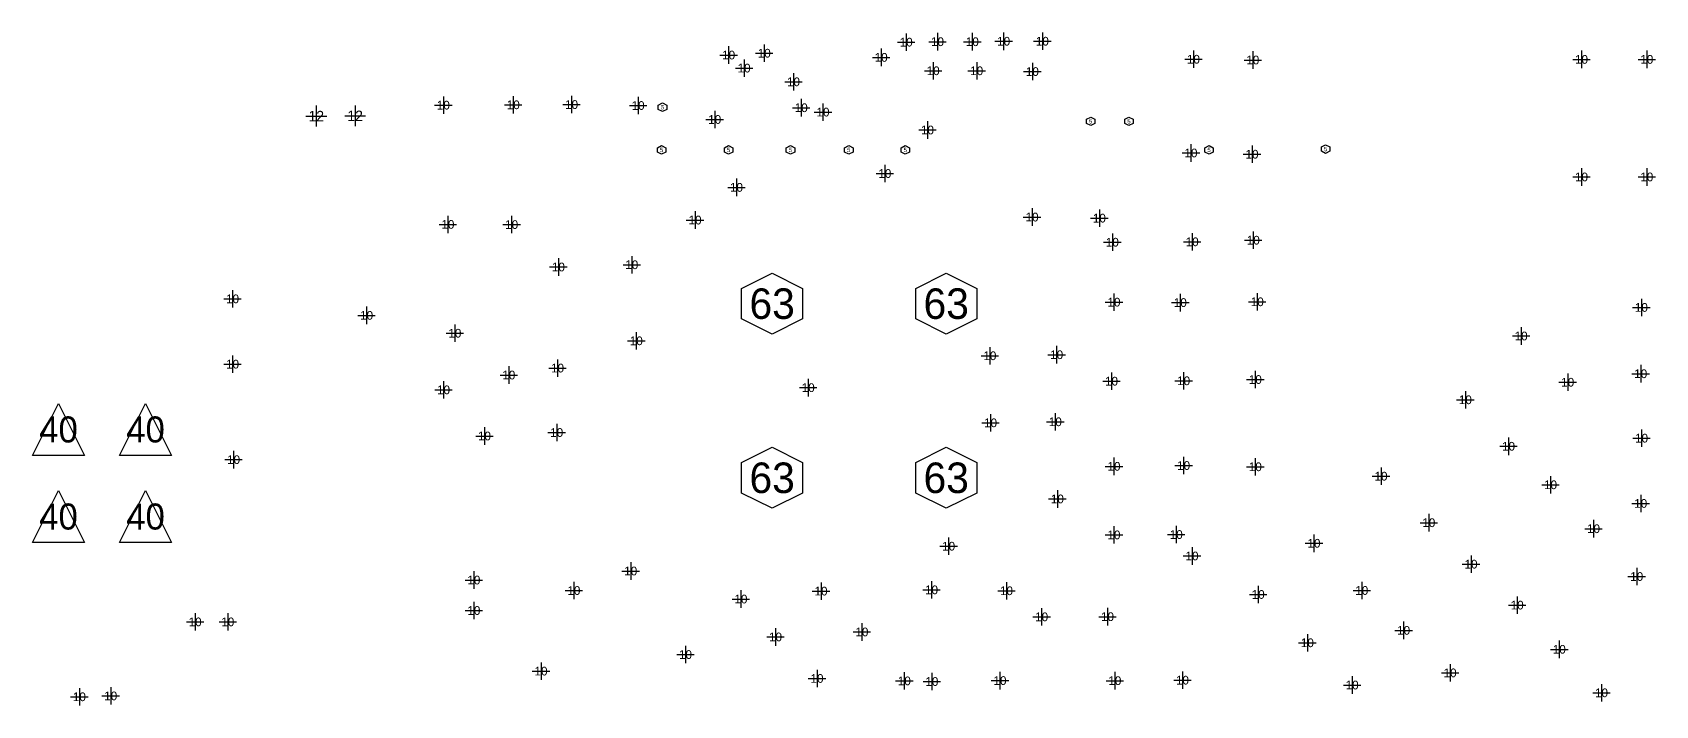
# Model space of a CAD drawing. Extents: x -13164 to 30582, y -10288 to 18382.
# Drawn here: x 4972 to 6837, y 7613 to 8386 of the extents above; entities that cross this region are included whole.
import ezdxf
from ezdxf.enums import TextEntityAlignment as Align

# ---------------------------------------------------------------- set-up
doc = ezdxf.new("R2010")
doc.units = 0
for name, color, linetype in [('MA_NCBACKDRILL-18-15', 140, 'CONTINUOUS'), ('MA_NCBACKDRILL-18-5', 212, 'CONTINUOUS'), ('MA_NCLEGEND-1-18', 7, 'CONTINUOUS'), ('MA_NCLEGEND-1-2', 12, 'CONTINUOUS')]:
    doc.layers.add(name, color=color, linetype=linetype)

# ---------------------------------------------------------------- blocks, each defined once
blk = doc.blocks.new('FIGURE_CROSS')
for points in [[(-0.5, 0), (0.5, 0)], [(0, 0.5), (0, -0.5)]]:
    blk.add_lwpolyline(points)
blk = doc.blocks.new('FIGURE_HEX')
blk.add_lwpolyline([(-0.5, 0), (-0.25, 0.5), (0.25, 0.5), (0.5, 0), (0.25, -0.5), (-0.25, -0.5)], close=True)
blk = doc.blocks.new('FIGURE_TRI')
blk.add_lwpolyline([(-0.5, -0.5), (0, 0.5), (0.5, -0.5)], close=True)

msp = doc.modelspace()

# ---------------------------------------------------------------- block references
at = {"layer": 'MA_NCBACKDRILL-18-15', "xscale": 20.079, "yscale": 20.079}
for p in [(6006.573, 8342.447), (6056.571, 8342.447)]:
    msp.add_blockref('FIGURE_CROSS', p, dxfattribs=at)
at = {"layer": 'MA_NCBACKDRILL-18-5', "xscale": 20.079, "yscale": 20.079}
for p in [(6011.573, 8375.825), (6051.571, 8375.823)]:
    msp.add_blockref('FIGURE_CROSS', p, dxfattribs=at)
at = {"layer": 'MA_NCLEGEND-1-18'}
for name, p, xscale, yscale in [('FIGURE_CROSS', (5975.584, 8375.331), 20.079, 20.079), ('FIGURE_CROSS', (6011.573, 8375.825), 20.079, 20.079), ('FIGURE_CROSS', (6051.571, 8375.823), 20.079, 20.079), ('FIGURE_CROSS', (6087.584, 8376.331), 20.079, 20.079), ('FIGURE_CROSS', (6132.0707, 8376.3803), 20.079, 20.079), ('FIGURE_CROSS', (5771.571, 8360.513), 20.079, 20.079), ('FIGURE_CROSS', (5789.319, 8345.513), 20.079, 20.079), ('FIGURE_CROSS', (5812.4833, 8362.606), 20.079, 20.079), ('FIGURE_CROSS', (5946.8504, 8357.8261), 20.079, 20.079), ('FIGURE_CROSS', (6305.6267, 8355.6653), 20.079, 20.079), ('FIGURE_CROSS', (6373.8332, 8354.7738), 20.079, 20.079), ('FIGURE_CROSS', (6751.571, 8355.512), 20.079, 20.079), ('FIGURE_CROSS', (6826.571, 8355.512), 20.079, 20.079), ('FIGURE_CROSS', (5846.0888, 8329.7738), 20.079, 20.079), ('FIGURE_CROSS', (6006.573, 8342.447), 20.079, 20.079), ('FIGURE_CROSS', (6056.571, 8342.447), 20.079, 20.079), ('FIGURE_CROSS', (6120.571, 8341.512), 20.079, 20.079), ('FIGURE_CROSS', (5297.752, 8290.386), 24.02, 24.02), ('FIGURE_CROSS', (5342.441, 8290.697), 24.02, 24.02), ('FIGURE_CROSS', (5443.7768, 8302.9507), 20.079, 20.079), ('FIGURE_CROSS', (5524.1029, 8303.3477), 20.079, 20.079), ('FIGURE_CROSS', (5591.1229, 8303.6069), 20.079, 20.079), ('FIGURE_CROSS', (5667.571, 8302.513), 20.079, 20.079), ('FIGURE_CROSS', (5855, 8300), 20.079, 20.079), ('FIGURE_CROSS', (5880, 8295), 20.079, 20.079), ('FIGURE_CROSS', (5755.571, 8286.512), 20.079, 20.079), ('FIGURE_CROSS', (6000.0392, 8274.4279), 20.079, 20.079), ('FIGURE_CROSS', (6302.7838, 8248.0145), 20.079, 20.079), ('FIGURE_CROSS', (6372.9799, 8246.6106), 20.079, 20.079), ('FIGURE_CROSS', (5951.0392, 8224.4279), 20.079, 20.079), ('FIGURE_CROSS', (6751.571, 8220.512), 20.079, 20.079), ('FIGURE_CROSS', (6826.571, 8220.512), 20.079, 20.079), ('FIGURE_CROSS', (5780.571, 8208.512), 20.079, 20.079), ('FIGURE_CROSS', (5449, 8166), 20.079, 20.079), ('FIGURE_CROSS', (5522.2647, 8165.7962), 20.079, 20.079), ('FIGURE_CROSS', (5733, 8171), 20.079, 20.079), ('FIGURE_CROSS', (6120.2268, 8174.4317), 20.079, 20.079), ('FIGURE_CROSS', (6197.5742, 8173.2039), 20.079, 20.079), ('FIGURE_CROSS', (6212.4648, 8145.5282), 20.079, 20.079), ('FIGURE_CROSS', (6304.1878, 8145.9962), 20.079, 20.079), ('FIGURE_CROSS', (6374.3839, 8147.8681), 20.079, 20.079), ('FIGURE_CROSS', (5575.97, 8117.1008), 20.079, 20.079), ('FIGURE_CROSS', (5660.2521, 8119.6769), 20.079, 20.079), ('FIGURE_CROSS', (5201.571, 8080.512), 20.079, 20.079), ('FIGURE_CROSS', (6214.3367, 8076.736), 20.079, 20.079), ('FIGURE_CROSS', (6290.5271, 8076.2041), 20.079, 20.079), ('FIGURE_CROSS', (6378.9742, 8077.1401), 20.079, 20.079), ('FIGURE_CROSS', (6820.3239, 8070.6696), 20.079, 20.079), ('FIGURE_CROSS', (5355.571, 8061.512), 20.079, 20.079), ('FIGURE_CROSS', (5457, 8041), 20.079, 20.079), ('FIGURE_CROSS', (5665.441, 8032.303), 20.079, 20.079), ('FIGURE_CROSS', (6682.2036, 8037.8565), 20.079, 20.079), ('FIGURE_CROSS', (6071.7682, 8015.1576), 20.079, 20.079), ('FIGURE_CROSS', (6148.4647, 8016.3607), 20.079, 20.079), ('FIGURE_CROSS', (5201.571, 8005.512), 20.079, 20.079), ('FIGURE_CROSS', (5519, 7993), 20.079, 20.079), ('FIGURE_CROSS', (5575, 8001), 20.079, 20.079), ('FIGURE_CROSS', (6819.571, 7994.512), 20.079, 20.079), ('FIGURE_CROSS', (5444, 7976), 20.079, 20.079), ('FIGURE_CROSS', (5863, 7978.512), 20.079, 20.079), ('FIGURE_CROSS', (6211.5289, 7985.9491), 20.079, 20.079), ('FIGURE_CROSS', (6294.3603, 7986.4171), 20.079, 20.079), ('FIGURE_CROSS', (6376.7237, 7987.821), 20.079, 20.079), ('FIGURE_CROSS', (6735.6478, 7984.7294), 20.079, 20.079), ('FIGURE_CROSS', (6618.1036, 7964.5993), 20.079, 20.079), ('FIGURE_TRI', (5001.571, 7930.512), 59.839, 59.839), ('FIGURE_TRI', (5101.571, 7930.512), 59.839, 59.839), ('FIGURE_CROSS', (6072.5539, 7938.154), 20.079, 20.079), ('FIGURE_CROSS', (6146.9301, 7939.324), 20.079, 20.079), ('FIGURE_CROSS', (5491, 7923), 20.079, 20.079), ('FIGURE_CROSS', (5574, 7927), 20.079, 20.079), ('FIGURE_CROSS', (6820.571, 7920.512), 20.079, 20.079), ('FIGURE_CROSS', (6667.7048, 7911.1826), 20.079, 20.079), ('FIGURE_CROSS', (5202.75, 7895.823), 20.079, 20.079), ('FIGURE_CROSS', (6214.3367, 7888.1425), 20.079, 20.079), ('FIGURE_CROSS', (6294.3602, 7889.0785), 20.079, 20.079), ('FIGURE_CROSS', (6376.7237, 7887.6745), 20.079, 20.079), ('FIGURE_CROSS', (6521.1904, 7876.8433), 20.079, 20.079), ('FIGURE_CROSS', (6716, 7867), 20.079, 20.079), ('FIGURE_TRI', (5001.571, 7830.512), 59.839, 59.839), ('FIGURE_TRI', (5101.571, 7830.512), 59.839, 59.839), ('FIGURE_CROSS', (6149.2883, 7850.7046), 20.079, 20.079), ('FIGURE_CROSS', (6819.5608, 7845.5564), 20.079, 20.079), ('FIGURE_CROSS', (6576.1333, 7823.4266), 20.079, 20.079), ('FIGURE_CROSS', (6214.2934, 7809.4006), 20.079, 20.079), ('FIGURE_CROSS', (6285.8814, 7809.7886), 20.079, 20.079), ('FIGURE_CROSS', (6765.381, 7816.5588), 20.079, 20.079), ('FIGURE_CROSS', (6024.3392, 7796.4196), 20.079, 20.079), ('FIGURE_CROSS', (6444.1177, 7799.7707), 20.079, 20.079), ('FIGURE_CROSS', (5659.0503, 7767.9462), 20.079, 20.079), ('FIGURE_CROSS', (6304.0222, 7785.2149), 20.079, 20.079), ('FIGURE_CROSS', (6624.6332, 7775.8312), 20.079, 20.079), ('FIGURE_CROSS', (5478.8315, 7757.575), 20.079, 20.079), ('FIGURE_CROSS', (6814.9822, 7761.6159), 20.079, 20.079), ('FIGURE_CROSS', (5593.7518, 7745.5124), 20.079, 20.079), ('FIGURE_CROSS', (5785.6787, 7735.7545), 20.079, 20.079), ('FIGURE_CROSS', (5877.7452, 7744.8899), 20.079, 20.079), ('FIGURE_CROSS', (6004.7321, 7746.3128), 20.079, 20.079), ('FIGURE_CROSS', (6090.8129, 7745.2456), 20.079, 20.079), ('FIGURE_CROSS', (6380.0177, 7741.0123), 20.079, 20.079), ('FIGURE_CROSS', (6499.0606, 7745.5909), 20.079, 20.079), ('FIGURE_CROSS', (5478.8315, 7722.575), 20.079, 20.079), ('FIGURE_CROSS', (6131.1992, 7715.308), 20.079, 20.079), ('FIGURE_CROSS', (6206.9212, 7715.502), 20.079, 20.079), ('FIGURE_CROSS', (6677.625, 7728.8027), 20.079, 20.079), ('FIGURE_CROSS', (5158.571, 7709.512), 20.079, 20.079), ('FIGURE_CROSS', (5196.101, 7709.512), 20.079, 20.079), ('FIGURE_CROSS', (5825.4565, 7692.2454), 20.079, 20.079), ('FIGURE_CROSS', (5924.6983, 7697.9367), 20.079, 20.079), ('FIGURE_CROSS', (6547.1356, 7699.8052), 20.079, 20.079), ('FIGURE_CROSS', (6436.571, 7685.512), 20.079, 20.079), ('FIGURE_CROSS', (6726, 7678), 20.079, 20.079), ('FIGURE_CROSS', (5722, 7672), 20.079, 20.079), ('FIGURE_CROSS', (5556, 7653), 20.079, 20.079), ('FIGURE_CROSS', (5873.121, 7644.5809), 20.079, 20.079), ('FIGURE_CROSS', (5973.43, 7641.7353), 20.079, 20.079), ('FIGURE_CROSS', (6005.0878, 7641.0238), 20.079, 20.079), ('FIGURE_CROSS', (6083.3431, 7642.091), 20.079, 20.079), ('FIGURE_CROSS', (6215.3547, 7641.9995), 20.079, 20.079), ('FIGURE_CROSS', (6293.0248, 7642.573), 20.079, 20.079), ('FIGURE_CROSS', (6488, 7637), 20.079, 20.079), ('FIGURE_CROSS', (6600.5523, 7650.967), 20.079, 20.079), ('FIGURE_CROSS', (5025.571, 7623.512), 20.079, 20.079), ('FIGURE_CROSS', (5061.571, 7624.512), 20.079, 20.079), ('FIGURE_CROSS', (6774.5381, 7628.0741), 20.079, 20.079)]:
    msp.add_blockref(name, p, dxfattribs=dict(at, xscale=xscale, yscale=yscale))
at = {"layer": 'MA_NCLEGEND-1-18', "xscale": 70.079, "yscale": 70.079, "rotation": 90}
for p in [(5821.571, 8075.012), (6021.571, 8075.012), (5821.571, 7875.012), (6021.571, 7875.012)]:
    msp.add_blockref('FIGURE_HEX', p, dxfattribs=at)
at = {"layer": 'MA_NCLEGEND-1-2', "xscale": 9.839, "yscale": 9.839, "rotation": 90}
for p in [(5695.571, 8300.512), (6187.571, 8284.3583), (6231.571, 8284.3583), (5694.571, 8251.512), (5771.571, 8251.512), (5842.571, 8251.512), (5909.571, 8251.512), (5974.571, 8251.512), (6323.571, 8251.512), (6457.571, 8252.512)]:
    msp.add_blockref('FIGURE_HEX', p, dxfattribs=at)

# ---------------------------------------------------------------- texts
at = {"layer": 'MA_NCBACKDRILL-18-15'}
for p in [(6006.573, 8342.447), (6056.571, 8342.447)]:
    msp.add_text('10', height=10.0395, dxfattribs=at).set_placement(p, align=Align.MIDDLE_CENTER)
at = {"layer": 'MA_NCBACKDRILL-18-5'}
for p in [(6011.573, 8375.825), (6051.571, 8375.823)]:
    msp.add_text('10', height=10.0395, dxfattribs=at).set_placement(p, align=Align.MIDDLE_CENTER)
at = {"layer": 'MA_NCLEGEND-1-18'}
for s, height, p in [('10', 10.0395, (5975.584, 8375.331)), ('10', 10.0395, (6011.573, 8375.825)), ('10', 10.0395, (6051.571, 8375.823)), ('10', 10.0395, (6087.584, 8376.331)), ('10', 10.0395, (6132.0707, 8376.3803)), ('10', 10.0395, (5771.571, 8360.513)), ('10', 10.0395, (5812.4833, 8362.606)), ('10', 10.0395, (5946.8504, 8357.8261)), ('10', 10.0395, (6305.6267, 8355.6653)), ('10', 10.0395, (6373.8332, 8354.7738)), ('10', 10.0395, (6751.571, 8355.512)), ('10', 10.0395, (6826.571, 8355.512)), ('10', 10.0395, (5789.319, 8345.513)), ('10', 10.0395, (6006.573, 8342.447)), ('10', 10.0395, (6056.571, 8342.447)), ('10', 10.0395, (6120.571, 8341.512)), ('10', 10.0395, (5846.0888, 8329.7738)), ('10', 10.0395, (5443.7768, 8302.9507)), ('10', 10.0395, (5524.1029, 8303.3477)), ('10', 10.0395, (5591.1229, 8303.6069)), ('10', 10.0395, (5667.571, 8302.513)), ('10', 10.0395, (5855, 8300)), ('10', 10.0395, (5880, 8295)), ('12', 12.01, (5297.752, 8290.386)), ('12', 12.01, (5342.441, 8290.697)), ('10', 10.0395, (5755.571, 8286.512)), ('10', 10.0395, (6000.0392, 8274.4279)), ('10', 10.0395, (6302.7838, 8248.0145)), ('10', 10.0395, (6372.9799, 8246.6106)), ('10', 10.0395, (5951.0392, 8224.4279)), ('10', 10.0395, (6751.571, 8220.512)), ('10', 10.0395, (6826.571, 8220.512)), ('10', 10.0395, (5780.571, 8208.512)), ('10', 10.0395, (5449, 8166)), ('10', 10.0395, (5522.2647, 8165.7962)), ('10', 10.0395, (5733, 8171)), ('10', 10.0395, (6120.2268, 8174.4317)), ('10', 10.0395, (6197.5742, 8173.2039)), ('10', 10.0395, (6212.4648, 8145.5282)), ('10', 10.0395, (6304.1878, 8145.9962)), ('10', 10.0395, (6374.3839, 8147.8681)), ('10', 10.0395, (5575.97, 8117.1008)), ('10', 10.0395, (5660.2521, 8119.6769)), ('10', 10.0395, (5201.571, 8080.512)), ('63', 35.0395, (5821.571, 8075.012)), ('63', 35.0395, (6021.571, 8075.012)), ('10', 10.0395, (6214.3367, 8076.736)), ('10', 10.0395, (6290.5271, 8076.2041)), ('10', 10.0395, (6378.9742, 8077.1401)), ('10', 10.0395, (6820.3239, 8070.6696)), ('10', 10.0395, (5355.571, 8061.512)), ('10', 10.0395, (5457, 8041)), ('10', 10.0395, (6682.2036, 8037.8565)), ('10', 10.0395, (5665.441, 8032.303)), ('10', 10.0395, (6071.7682, 8015.1576)), ('10', 10.0395, (6148.4647, 8016.3607)), ('10', 10.0395, (5201.571, 8005.512)), ('10', 10.0395, (5575, 8001)), ('10', 10.0395, (5519, 7993)), ('10', 10.0395, (5863, 7978.512)), ('10', 10.0395, (6211.5289, 7985.9491)), ('10', 10.0395, (6294.3603, 7986.4171)), ('10', 10.0395, (6376.7237, 7987.821)), ('10', 10.0395, (6735.6478, 7984.7294)), ('10', 10.0395, (6819.571, 7994.512)), ('10', 10.0395, (5444, 7976)), ('10', 10.0395, (6618.1036, 7964.5993)), ('40', 29.9195, (5001.571, 7930.512)), ('40', 29.9195, (5101.571, 7930.512)), ('10', 10.0395, (5491, 7923)), ('10', 10.0395, (5574, 7927)), ('10', 10.0395, (6072.5539, 7938.154)), ('10', 10.0395, (6146.9301, 7939.324)), ('10', 10.0395, (6667.7048, 7911.1826)), ('10', 10.0395, (6820.571, 7920.512)), ('10', 10.0395, (5202.75, 7895.823)), ('63', 35.0395, (5821.571, 7875.012)), ('63', 35.0395, (6021.571, 7875.012)), ('10', 10.0395, (6214.3367, 7888.1425)), ('10', 10.0395, (6294.3602, 7889.0785)), ('10', 10.0395, (6376.7237, 7887.6745)), ('10', 10.0395, (6521.1904, 7876.8433)), ('10', 10.0395, (6716, 7867)), ('10', 10.0395, (6149.2883, 7850.7046)), ('40', 29.9195, (5001.571, 7830.512)), ('40', 29.9195, (5101.571, 7830.512)), ('10', 10.0395, (6819.5608, 7845.5564)), ('10', 10.0395, (6214.2934, 7809.4006)), ('10', 10.0395, (6285.8814, 7809.7886)), ('10', 10.0395, (6576.1333, 7823.4266)), ('10', 10.0395, (6765.381, 7816.5588)), ('10', 10.0395, (6024.3392, 7796.4196)), ('10', 10.0395, (6444.1177, 7799.7707)), ('10', 10.0395, (6304.0222, 7785.2149)), ('10', 10.0395, (6624.6332, 7775.8312)), ('10', 10.0395, (5478.8315, 7757.575)), ('10', 10.0395, (5659.0503, 7767.9462)), ('10', 10.0395, (6814.9822, 7761.6159)), ('10', 10.0395, (5593.7518, 7745.5124)), ('10', 10.0395, (5785.6787, 7735.7545)), ('10', 10.0395, (5877.7452, 7744.8899)), ('10', 10.0395, (6004.7321, 7746.3128)), ('10', 10.0395, (6090.8129, 7745.2456)), ('10', 10.0395, (6380.0177, 7741.0123)), ('10', 10.0395, (6499.0606, 7745.5909)), ('10', 10.0395, (5478.8315, 7722.575)), ('10', 10.0395, (6677.625, 7728.8027)), ('10', 10.0395, (5158.571, 7709.512)), ('10', 10.0395, (5196.101, 7709.512)), ('10', 10.0395, (5924.6983, 7697.9367)), ('10', 10.0395, (6131.1992, 7715.308)), ('10', 10.0395, (6206.9212, 7715.502)), ('10', 10.0395, (6547.1356, 7699.8052)), ('10', 10.0395, (5825.4565, 7692.2454)), ('10', 10.0395, (6436.571, 7685.512)), ('10', 10.0395, (5722, 7672)), ('10', 10.0395, (6726, 7678)), ('10', 10.0395, (5556, 7653)), ('10', 10.0395, (5873.121, 7644.5809)), ('10', 10.0395, (5973.43, 7641.7353)), ('10', 10.0395, (6083.3431, 7642.091)), ('10', 10.0395, (6215.3547, 7641.9995)), ('10', 10.0395, (6293.0248, 7642.573)), ('10', 10.0395, (6600.5523, 7650.967)), ('10', 10.0395, (5025.571, 7623.512)), ('10', 10.0395, (5061.571, 7624.512)), ('10', 10.0395, (6005.0878, 7641.0238)), ('10', 10.0395, (6488, 7637)), ('10', 10.0395, (6774.5381, 7628.0741))]:
    msp.add_text(s, height=height, dxfattribs=at).set_placement(p, align=Align.MIDDLE_CENTER)
at = {"layer": 'MA_NCLEGEND-1-2'}
for p in [(5695.571, 8300.512), (6187.571, 8284.3583), (6231.571, 8284.3583), (5694.571, 8251.512), (5771.571, 8251.512), (5842.571, 8251.512), (5909.571, 8251.512), (5974.571, 8251.512), (6323.571, 8251.512), (6457.571, 8252.512)]:
    msp.add_text('5', height=4.9195, dxfattribs=at).set_placement(p, align=Align.MIDDLE_CENTER)

doc.saveas('drawing.dxf')
